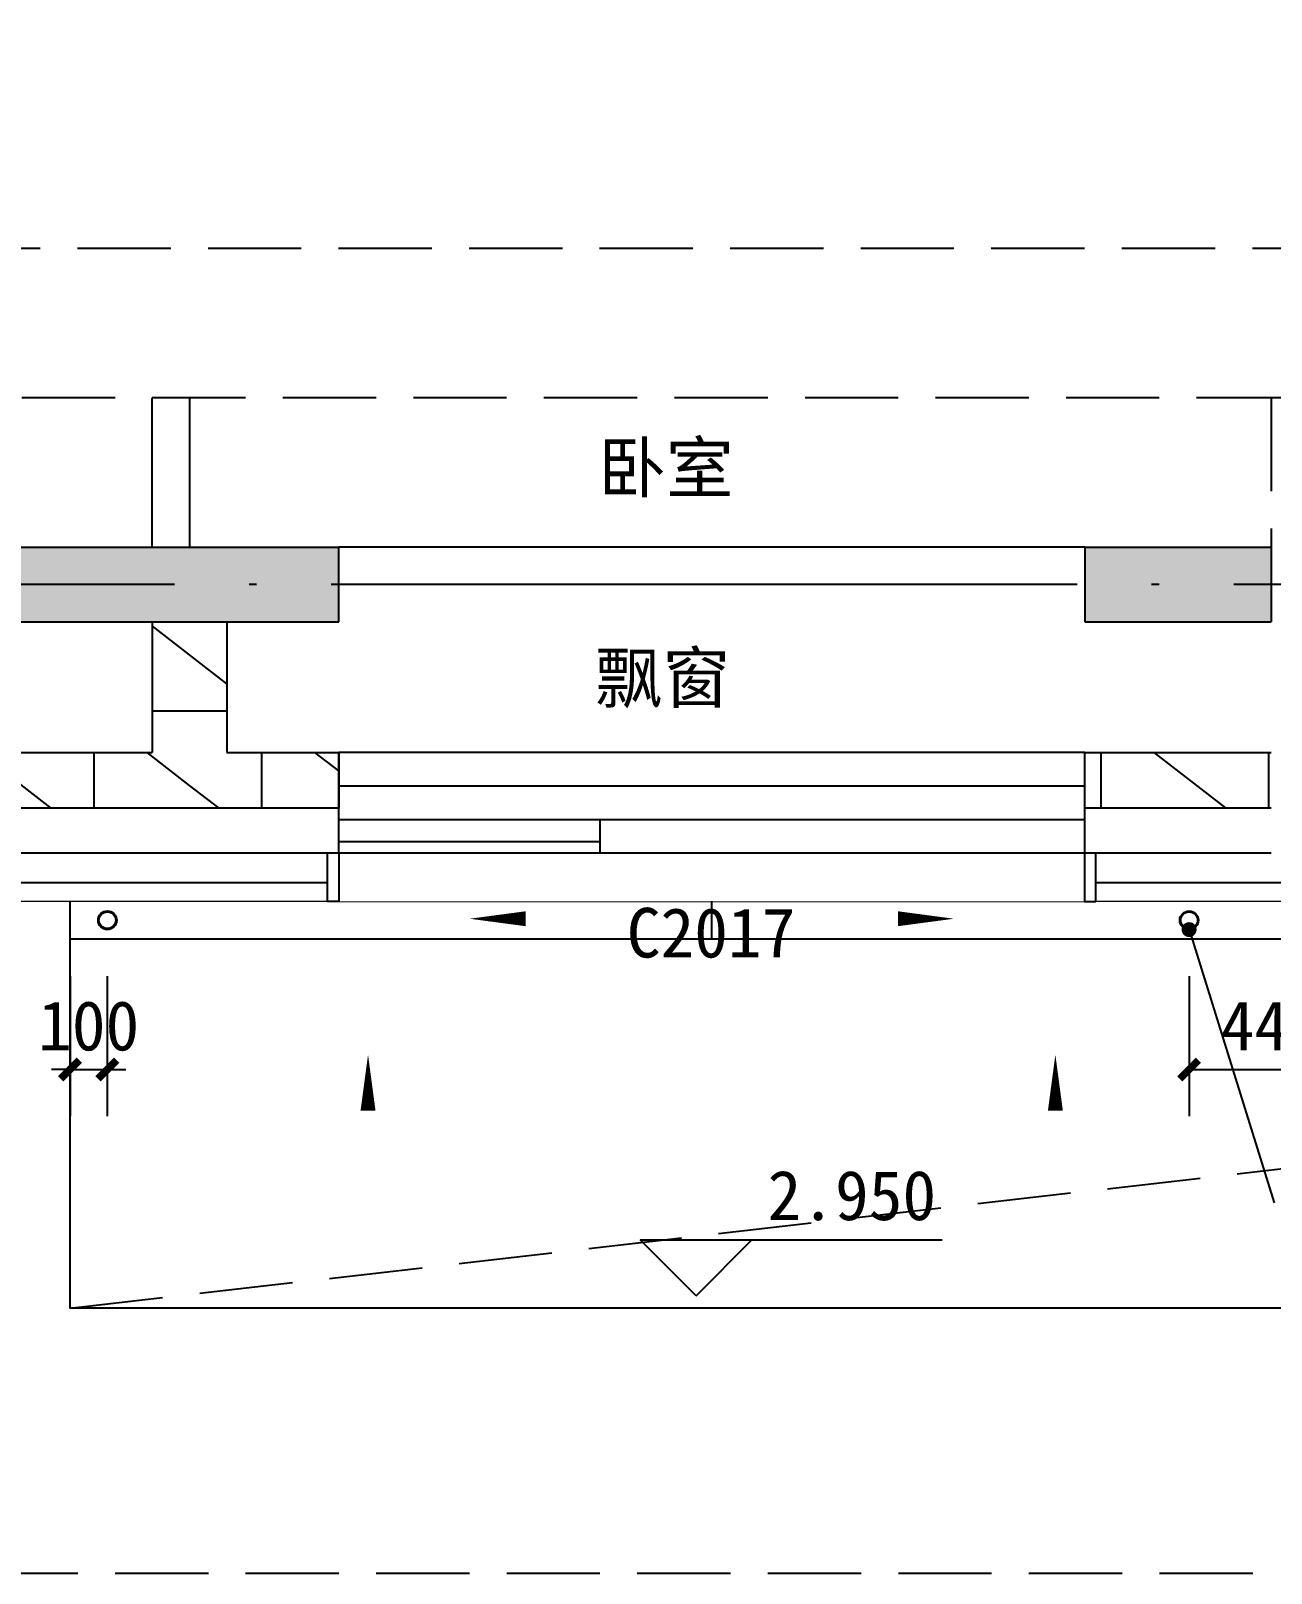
# Model space of a CAD drawing. Extents: x -10817 to 167545, y 26551 to 157048.
# Drawn here: x 16980 to 20306, y 108290 to 112424 of the extents above; entities that cross this region are included whole.
import ezdxf
from ezdxf.xclip import XClip

# ---------------------------------------------------------------- set-up
doc = ezdxf.new("R2010")
doc.units = 0
doc.header["$LTSCALE"] = 1000
doc.header["$MEASUREMENT"] = 0
doc.header["$XCLIPFRAME"] = 0
doc.linetypes.add('DASH', pattern=[0.35, 0.25, -0.1])
doc.linetypes.add('DOTE', pattern=[2.42, 2, -0.2, 0.02, -0.2])
doc.layers.get('Defpoints').update_dxf_attribs({"color": 30, "linetype": 'DASH'})
for name, color, linetype in [('120-O-MC$0$A-ANNO-HATC-SOLD', 252, 'Continuous'), ('120-O-MC$0$A-COLU-CONC-HATC', 204, 'Continuous'), ('120-O-MC$0$A-DOOR', 51, 'Continuous'), ('120-O-MC$0$A-FLOR-HRAL', 71, 'Continuous'), ('120-O-MC$0$A-WALL-BLOK', 131, 'Continuous'), ('120-O-MC$0$A-WALL-INSL', 241, 'Continuous'), ('120-墙体$0$120-墙体$0$A-COLU-CONC-HATC', 204, 'Continuous'), ('120-墙体$0$120-墙体$0$A-WALL-BLOK', 131, 'Continuous'), ('120-墙体$0$120-墙体$0$A-WALL-CONC', 9, 'Continuous'), ('3#-夹层$0$A-ANNO-LEVL', 3, 'Continuous'), ('3#-夹层$0$A-ANNO-TEXT', 7, 'Continuous'), ('3#-夹层-墙体$0$3#-夹层$0$A-COLU-CONC-HATC', 204, 'Continuous'), ('3#楼二层线脚$0$1#2#住宅楼 平面图$0$A-00-HX-113-wall-01Y$0$HRAL', 31, 'Continuous'), ('3#楼二层线脚$0$110-XJ-1F-1#$0$1#2#住宅楼 平面图$0$A-00-HX-113-wall-01Y$0$HRAL', 31, 'Continuous'), ('3#楼二层线脚$0$A-00-HX-113-wall-01Y$0$HRAL', 31, 'Continuous'), ('3#楼二层线脚$0$A-DRAN', 243, 'Continuous'), ('3#楼二层线脚$0$A-DRAN-SYMB', 243, 'Continuous'), ('3#楼二层线脚$0$bolibeiban剖', 4, 'Continuous'), ('A-ANNO-DIMS', 3, 'Continuous'), ('A-ANNO-DOTE', 10, 'DOTE'), ('A-ANNO-NOTE', 3, 'Continuous'), ('A-ANNO-TEXT', 7, 'Continuous'), ('A-DRAN', 243, 'Continuous'), ('A-FLOR-UNDR', 177, 'Continuous')]:
    doc.layers.add(name, color=color, linetype=linetype)
doc.layers.add('3#楼二层线脚$0$A-00-15-4#-PM-TF$0$00-装饰-看', color=46, linetype='Continuous', lineweight=5)
doc.styles.add('3#-夹层$0$_TCH_DIM', font='')
doc.styles.add('3#-夹层$0$Standard', font='')
doc.styles.add('_TCH_DIM_T3', font='')
doc.styles.get("Standard").update_dxf_attribs({"font": ''})
doc.styles.get('3#-夹层$0$_TCH_DIM').set_extended_font_data('SimSun')
doc.styles.get('3#-夹层$0$Standard').set_extended_font_data('SimSun')
doc.styles.get('_TCH_DIM_T3').set_extended_font_data('SimSun')
doc.styles.get('Standard').set_extended_font_data('SimSun')
doc.dimstyles.new('_TCH_ARCH&&50', dxfattribs={"dimtxt": 132.911392, "dimasz": 50, "dimexe": 125, "dimexo": 150, "dimgap": 50, "dimtad": 1, "dimdec": 0, "dimzin": 0, "dimdsep": 46, "dimtxsty": '_TCH_DIM_T3', "dimblk": 'ARCHTICK', "dimcen": 0.09, "dimclrt": 7, "dimazin": 2, "dimtfac": 1, "dimtdec": 0, "dimtix": 1, "dimtmove": 2, "dimatfit": 3, "dimfxl": 50, "dimtolj": 1, "dimtzin": 0, "dimarcsym": 0})
pattern_1 = [(0, (0, 0), (0, 350), []), (37.875, (400, 0), (-169.6153, 218.0767), []), (90, (400, 0), (-450, 3e-14), [])]

# ---------------------------------------------------------------- blocks, each defined once
blk = doc.blocks.new('3#-夹层-墙体')
at = {"layer": '3#-夹层-墙体$0$3#-夹层$0$A-COLU-CONC-HATC'}
blk.add_hatch(color=256, dxfattribs=at).paths.add_polyline_path([(31350, -11037.5), (31500, -10850), (31500, -7300), (31350, -7166.7), (31200, -7200), (31200, -10900)])
blk = doc.blocks.new('120-O-MC$0$BGBFG')
at = {"layer": '120-O-MC$0$A-FLOR-HRAL'}
blk.add_lwpolyline([(0, 0), (700, 0), (700, -60), (0, -60)], close=True, dxfattribs=at)
blk.add_lwpolyline([(700, 0), (700, -90)], dxfattribs=at)
blk = doc.blocks.new('120-O-MC$0$$TCHSYS$WIN2D')
for p, q in [((-0.5, 0.5), (0.5, 0.5)), ((-0.5, 0.5), (-0.5, -0.5)), ((0.5, 0.5), (0.5, -0.5)), ((0.5, 0.1667), (-0.5, 0.1667)), ((0.5, -0.1667), (-0.5, -0.1667)), ((-0.5, -0.5), (0.5, -0.5))]:
    blk.add_line(p, q)
blk = doc.blocks.new('120-O-MC')
at = {"layer": '120-O-MC$0$A-COLU-CONC-HATC'}
h = blk.add_hatch(dxfattribs=at)
h.set_pattern_fill('空心砖', color=256, scale=100, style=0)
h.set_pattern_definition(pattern_1)
h.paths.add_polyline_path([(-6750, -11200.000521), (-6750, -11550.000521), (-6650, -11600.000521), (-6550, -11550.000521), (-6550, -11200.000521)])
h = blk.add_hatch(dxfattribs=at)
h.set_pattern_fill('空心砖', color=256, scale=100, style=0)
h.set_pattern_definition(pattern_1)
h.paths.add_polyline_path([(-9550, -11700.000521), (-9050, -11700.000521), (-9050, -11550.000521), (-9550, -11550.000521)])
h = blk.add_hatch(dxfattribs=at)
h.set_pattern_fill('空心砖', color=256, scale=100, style=0)
h.set_pattern_definition(pattern_1)
h.paths.add_polyline_path([(-6750, -11550.000521), (-7050, -11550.000521), (-7050, -11700.000521), (-6650, -11700.000521), (-6650, -11600.000521)])
h = blk.add_hatch(dxfattribs=at)
h.set_pattern_fill('空心砖', color=256, scale=100, style=0)
h.set_pattern_definition(pattern_1)
h.paths.add_polyline_path([(-6650, -11700.000521), (-6150, -11700.000521), (-6150, -11550.000521), (-6550, -11550.000521), (-6650, -11600.000521)])
at = {"layer": '120-O-MC$0$A-ANNO-HATC-SOLD'}
blk.add_lwpolyline([(-9050, -11000), (-7050, -11000)], dxfattribs=at)
at = {"layer": '120-O-MC$0$A-WALL-BLOK'}
for p, q in [((-6750, -11200.000521), (-6750, -11550.000521)), ((-6550, -11200.000521), (-6750, -11200.000521)), ((-6550, -11200.000521), (-6550, -11550.000521)), ((-9050, -11550.000521), (-9550, -11550.000521)), ((-9050, -11700.000521), (-9050, -11550.000521)), ((-6750, -11550.000521), (-7050, -11550.000521)), ((-7050, -11550.000521), (-7050, -11700.000521)), ((-6150, -11550.000521), (-6550, -11550.000521)), ((-9550, -11700.000521), (-9050, -11700.000521)), ((-7050, -11700.000521), (-6650, -11700.000521)), ((-6650, -11700.000521), (-6150, -11700.000521))]:
    blk.add_line(p, q, dxfattribs=at)
at = {"layer": '120-O-MC$0$A-WALL-INSL'}
for p, q in [((-9050, -11820.000521), (-9050, -11700.000521)), ((-7050, -11820.000521), (-7050, -11700.000521)), ((-9550, -11820.000521), (-9050, -11820.000521)), ((-7050, -11820.000521), (-6650, -11820.000521)), ((-6650, -11820.000521), (-6150, -11820.000521))]:
    blk.add_line(p, q, dxfattribs=at)
at = {"xscale": -1}
blk.add_blockref('120-O-MC$0$BGBFG', (-7050, -11730.000521), dxfattribs=at)
at = {"layer": '120-O-MC$0$A-DOOR', "xscale": 2000, "yscale": -270, "zscale": 270}
blk.add_blockref('120-O-MC$0$$TCHSYS$WIN2D', (-8050, -11685.000521), dxfattribs=at)
blk = doc.blocks.new('120-墙体')
at = {"layer": '120-墙体$0$120-墙体$0$A-COLU-CONC-HATC'}
for points in [[(-9050, -11200), (-9050, -11000), (-9550, -11000), (-9550, -11200)], [(-6600, -11200), (-6600, -11000), (-7050, -11000), (-7050, -11200)], [(-6150, -11000), (-6600, -11000), (-6600, -11200), (-6150, -11200)]]:
    blk.add_hatch(color=256, dxfattribs=at).paths.add_polyline_path(points)
at = {"layer": '120-墙体$0$120-墙体$0$A-WALL-BLOK'}
for p, q in [((-6650, -7750), (-6650, -11000)), ((-6550, -11000), (-6550, -7750))]:
    blk.add_line(p, q, dxfattribs=at)
at = {"layer": '120-墙体$0$120-墙体$0$A-WALL-CONC'}
for p, q in [((-9050, -11000), (-9550, -11000)), ((-6600, -11000), (-7050, -11000)), ((-7050, -11200), (-7050, -11000)), ((-6150, -11000), (-6600, -11000)), ((-9050, -11200), (-9550, -11200)), ((-6600, -11200), (-7050, -11200)), ((-6150, -11200), (-6600, -11200))]:
    blk.add_line(p, q, dxfattribs=at)
blk.add_lwpolyline([(-9050, -11000), (-9050, -11200)], dxfattribs=at)
at = {"layer": 'Defpoints'}
blk.add_lwpolyline([(-7800, 100), (-7800, -3300), (-7050, -3300), (-7050, -4700), (-8350, -4700), (-8350, -7200), (-9550, -7200), (-9550, -11200)], dxfattribs=at)
blk = doc.blocks.new('3#楼二层线脚$0$地漏')
at = {"layer": '3#楼二层线脚$0$A-DRAN-SYMB'}
h = blk.add_hatch(dxfattribs=at)
h.set_pattern_fill('ANSI31', color=256, scale=5, angle=180, style=0)
h.set_pattern_definition([(225, (-3432.766, 28157.377), (5.61266, -5.61266), [])])
edge = h.paths.add_edge_path()
edge.add_arc((0, 0), 50, 0, 360)
for radius in [50, 45]:
    blk.add_circle((0, 0), radius, dxfattribs=at)
blk = doc.blocks.new('3#楼二层线脚')
at = {"layer": '3#楼二层线脚$0$1#2#住宅楼 平面图$0$A-00-HX-113-wall-01Y$0$HRAL'}
blk.add_lwpolyline([(-120.5, -4850), (-120.5, -5940), (3320.4, -5940), (3320.4, -4850)], dxfattribs=at)
at = {"layer": '3#楼二层线脚$0$110-XJ-1F-1#$0$1#2#住宅楼 平面图$0$A-00-HX-113-wall-01Y$0$HRAL'}
blk.add_lwpolyline([(3320.4, -4950), (-120.4, -4950)], dxfattribs=at)
at = {"layer": '3#楼二层线脚$0$A-00-15-4#-PM-TF$0$00-装饰-看', "color": 251}
for points in [[(-570.2, -4850), (570.2, -4850)], [(2600, -4850), (600.2, -4850.7)], [(2630, -4850), (3770.4, -4850)]]:
    blk.add_lwpolyline(points, dxfattribs=at)
at = {"layer": '3#楼二层线脚$0$A-00-HX-113-wall-01Y$0$HRAL'}
for points in [[(600.2, -4720), (600.2, -4850), (570.2, -4850), (570.2, -4720)], [(2600, -4720), (2600, -4850), (2630, -4850), (2630, -4720)]]:
    blk.add_lwpolyline(points, dxfattribs=at)
at = {"layer": '3#楼二层线脚$0$A-DRAN'}
blk.add_lwpolyline([(1600, -4950), (1600, -4849.3)], dxfattribs=at)
at = {"layer": '3#楼二层线脚$0$bolibeiban剖'}
for points in [[(-570.2, -4800), (570.2, -4800)], [(2630, -4800), (3770.4, -4800)]]:
    blk.add_lwpolyline(points, dxfattribs=at)
at = {"xscale": -0.5, "yscale": 0.5, "zscale": 0.5}
for p in [(320, -4900.1), (3220.4, -4900)]:
    blk.add_blockref('3#楼二层线脚$0$地漏', p, dxfattribs=at)
blk = doc.blocks.new('_ArchTick')
at = {"color": 0, "linetype": 'ByBlock', "const_width": 0.4}
blk.add_lwpolyline([(-0.5, -0.5), (0.5, 0.5)], dxfattribs=at)
blk = doc.blocks.new('*D2773')
at = {"layer": 'A-ANNO-DIMS', "color": 0, "lineweight": -2, "transparency": 16777216}
for p, q in [((20085.6, 109889.5), (20085.6, 109514.5)), ((20526.1, 109889.5), (20526.1, 109514.5)), ((20085.6, 109639.5), (20526.1, 109639.5))]:
    blk.add_line(p, q, dxfattribs=at)
at = {"layer": 'Defpoints', "color": 0, "transparency": 16777216}
for p in [(20085.6, 110039.5), (20526.1, 110039.5), (20526.1, 109639.5)]:
    blk.add_point(p, dxfattribs=at)
at = {"layer": 'A-ANNO-DIMS', "color": 0, "lineweight": -2, "transparency": 16777216, "xscale": 50, "yscale": 50, "zscale": 50, "rotation": 180}
blk.add_blockref('_ArchTick', (20085.6, 109639.5), dxfattribs=at)
at = {"layer": 'A-ANNO-DIMS', "color": 0, "lineweight": -2, "transparency": 16777216, "xscale": 50, "yscale": 50, "zscale": 50}
blk.add_blockref('_ArchTick', (20526.1, 109639.5), dxfattribs=at)
at = {"layer": 'A-ANNO-DIMS', "color": 7, "transparency": 16777216, "insert": (20305.9, 109756), "char_height": 132.91, "attachment_point": 5, "style": '_TCH_DIM_T3'}
blk.add_mtext('\\A1;440', dxfattribs=at)
blk = doc.blocks.new('*D2774')
at = {"layer": 'A-ANNO-DIMS', "color": 0, "lineweight": -2, "transparency": 16777216}
for p, q in [((17085.2, 109889.7), (17085.2, 109514.7)), ((17185.2, 109889.7), (17185.2, 109514.7)), ((17085.2, 109639.7), (17035.2, 109639.7)), ((17085.2, 109639.7), (17185.2, 109639.7)), ((17185.2, 109639.7), (17235.2, 109639.7))]:
    blk.add_line(p, q, dxfattribs=at)
at = {"layer": 'Defpoints', "color": 0, "transparency": 16777216}
for p in [(17085.2, 110039.7), (17185.2, 110039.7), (17185.2, 109639.7)]:
    blk.add_point(p, dxfattribs=at)
at = {"layer": 'A-ANNO-DIMS', "color": 0, "lineweight": -2, "transparency": 16777216, "xscale": 50, "yscale": 50, "zscale": 50}
blk.add_blockref('_ArchTick', (17085.2, 109639.7), dxfattribs=at)
at = {"layer": 'A-ANNO-DIMS', "color": 0, "lineweight": -2, "transparency": 16777216, "xscale": 50, "yscale": 50, "zscale": 50, "rotation": 180}
blk.add_blockref('_ArchTick', (17185.2, 109639.7), dxfattribs=at)
at = {"layer": 'A-ANNO-DIMS', "color": 7, "transparency": 16777216, "insert": (17135.2, 109756.1), "char_height": 132.91, "attachment_point": 5, "style": '_TCH_DIM_T3'}
blk.add_mtext('\\A1;100', dxfattribs=at)

msp = doc.modelspace()

# ---------------------------------------------------------------- linework, layer by layer
at = {"layer": '3#-夹层$0$A-ANNO-LEVL'}
for p, q in [((18763.6, 109033.4), (18613.6, 109183.4)), ((18613.6, 109183.4), (19423.7, 109183.4)), ((18763.6, 109033.4), (18913.6, 109183.4))]:
    msp.add_line(p, q, dxfattribs=at)
at = {"layer": 'A-ANNO-DOTE'}
msp.add_lwpolyline([(22205.2, 110939.7), (15711.1, 110939.7)], dxfattribs=at)
at = {"layer": 'A-ANNO-NOTE'}
msp.add_line((20085.6, 110014.5), (20313.9, 109282), dxfattribs=at)
at = {"layer": 'A-ANNO-NOTE', "const_width": 20}
msp.add_lwpolyline([(20082.7, 110024.1, 1), (20088.6, 110005, 1)], format="xyb", close=True, dxfattribs=at)
at = {"layer": 'A-DRAN'}
for points in [[(18506.6, 110043.7, 0, 0, 0), (18156.6, 110043.7, 0, 40, 0), (18306.6, 110043.7, 0, 0, 0)], [(19104.7, 110043.7, 0, 0, 0), (19454.7, 110043.7, 0, 40, 0), (19304.7, 110043.7, 0, 0, 0)], [(17884.2, 109329.4, 0, 0, 0), (17884.2, 109679.4, 0, 40, 0), (17884.2, 109529.4, 0, 0, 0)], [(19727.1, 109329.4, 0, 0, 0), (19727.1, 109679.4, 0, 40, 0), (19727.1, 109529.4, 0, 0, 0)]]:
    msp.add_lwpolyline(points, format="xyseb", dxfattribs=at)
at = {"layer": 'A-FLOR-UNDR', "linetype": 'DASH'}
msp.add_lwpolyline([(17085.2, 108999.7), (28662.7, 110333.5)], dxfattribs=at)
at = {"layer": 'Defpoints'}
for points in [[(22605.2, 111839.7), (15311.1, 111839.7), (15311.1, 107089.7), (22605.2, 107089.7)], [(16506.1, 108289.7), (21405.8, 108289.7), (21405.8, 111439.7), (16506.1, 111439.7)], [(16506.1, 108289.7), (21405.8, 108289.7), (21405.8, 111439.7), (16506.1, 111439.7)]]:
    msp.add_lwpolyline(points, close=True, dxfattribs=at)

# ---------------------------------------------------------------- block references
ref = msp.add_blockref('3#-夹层-墙体', (-12266.9, 123373.5))
XClip(ref).set_block_clipping_path([(28650, -7700), (33800, 4150)])
ref = msp.add_blockref('120-O-MC', (10755.7, 122039.7), dxfattribs=dict(xscale=-1))
XClip(ref).set_block_clipping_path([(-5750.4371804217, -13749.9399204811), (-10650.1720858813, -13750.0015722989), (-10650.1720858813, -10600.0055540463), (-5750.4371804217, -10599.9439022285)])
ref = msp.add_blockref('120-墙体', (10755.7, 122039.7), dxfattribs=dict(xscale=-1))
XClip(ref).set_block_clipping_path([(-5750.4371804217, -13749.9393994769), (-10650.1720858813, -13750.0010512947), (-10650.1720858813, -10600.0050330421), (-5750.4371804217, -10599.9433812243)])
ref = msp.add_blockref('3#楼二层线脚', (20405.7, 114939.7), dxfattribs=dict(xscale=-1))
XClip(ref).set_block_clipping_path([(-1000.1720858813, -6649.9393994769), (3899.5628195783, -3500.0050330421)])

# ---------------------------------------------------------------- texts
at = {"layer": '3#-夹层$0$A-ANNO-TEXT', "style": '3#-夹层$0$Standard'}
for s, p in [('卧室', (18501.5, 111186.5)), ('飘窗', (18492.6, 110623.6))]:
    msp.add_text(s, height=132.91, dxfattribs=at).set_placement(p)
at = {"layer": '3#-夹层$0$A-ANNO-TEXT', "color": 7, "style": '3#-夹层$0$_TCH_DIM'}
msp.add_text('2.950', height=132.91, dxfattribs=at).set_placement((18955.4, 109235.9))
at = {"layer": 'A-ANNO-TEXT', "color": 2}
msp.add_text('C2017', height=132.91, dxfattribs=at).set_placement((18577.9, 109939.8))

# ---------------------------------------------------------------- dimensions: what is measured, and where the dimension line sits
at = {"layer": 'A-ANNO-DIMS'}
for p1, p2, picture, middle in [((17085.2, 110039.7), (17185.2, 110039.7), '*D2774', (17135.2, 109756.1)), ((20085.6255, 110039.524), (20526.114, 110039.5241), '*D2773', (20305.8697, 109755.9798))]:
    dim = msp.add_aligned_dim(p1=p1, p2=p2, distance=-400, dimstyle='_TCH_ARCH&&50', dxfattribs=at)
    dim.commit()
    dim.dimension.update_dxf_attribs({"geometry": picture, "text_midpoint": middle})

doc.saveas('drawing.dxf')
